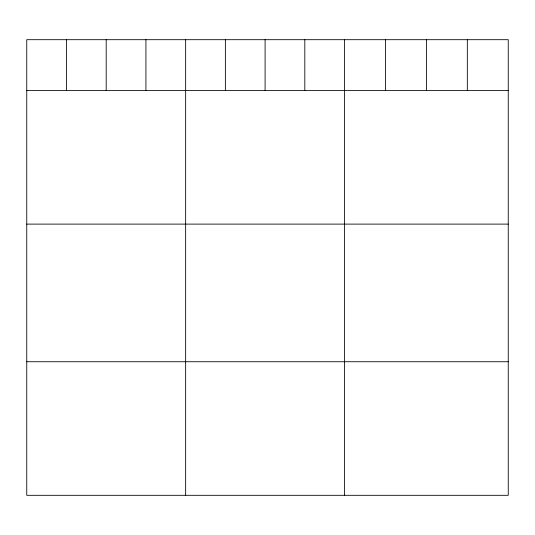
<?xml version="1.0" encoding="UTF-8"?>
<svg xmlns="http://www.w3.org/2000/svg" width="535" height="535" viewBox="0 0 535 535"><rect width="100%" height="100%" fill="white"/><g stroke="black" fill="none" stroke-linecap="round" stroke-linejoin="round"><path stroke-width="0.8" d="M508.25 90.535L508.25 495.31L26.75 495.31L26.75 39.69L508.25 39.69L508.25 90.535L26.75 90.535M26.75 224.111L508.25 224.111M26.75 361.734L508.25 361.734M467.322 39.69L467.322 90.535M426.395 39.69L426.395 90.535M385.467 39.69L385.467 90.535M344.54 39.69L344.54 495.31M304.816 39.69L304.816 90.535M265.092 39.69L265.092 90.535M225.369 39.69L225.369 90.535M185.645 39.69L185.645 495.31M145.921 39.69L145.921 90.535M106.198 39.69L106.198 90.535M66.474 39.69L66.474 90.535"/></g></svg>
